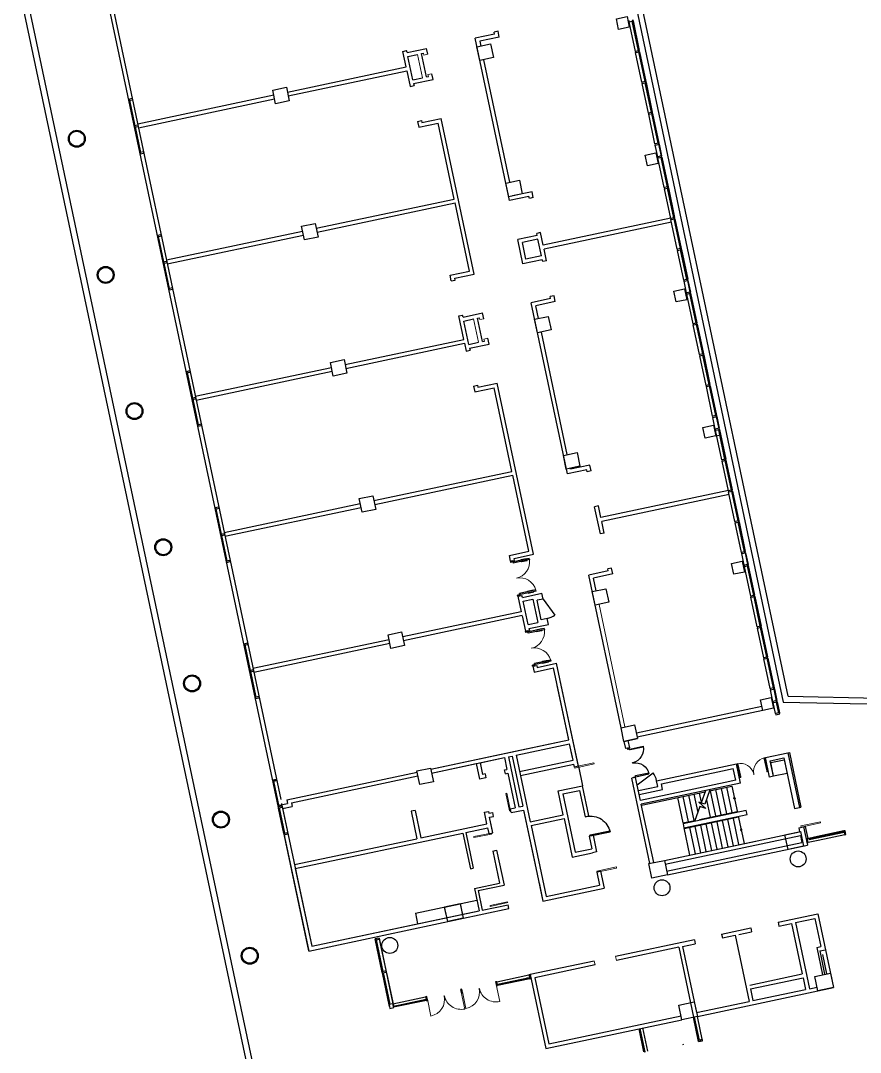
# Model space of a CAD drawing. Header units: millimetres. Extents: x 1311049 to 1489343, y -2265 to 146932.
# Drawn here: x 1319308 to 1361553, y 40908 to 92795 of the extents above; entities that cross this region are included whole.
import ezdxf

# ---------------------------------------------------------------- set-up
doc = ezdxf.new("R2010")
doc.units = ezdxf.units.MM
doc.header["$LTSCALE"] = 1000
doc.layers.get('0').update_dxf_attribs({"linetype": 'CONTINUOUS'})
for name, color, linetype in [('00外装饰面', 7, 'CONTINUOUS'), ('A-DOOR', 7, 'CONTINUOUS'), ('A-DOOR-FRAM', 7, 'CONTINUOUS'), ('A-WALL', 7, 'CONTINUOUS'), ('AUDIT_D_131110141545-10', 7, 'CONTINUOUS'), ('A—墙体', 7, 'CONTINUOUS'), ('A—楼梯、电梯、栏杆', 7, 'CONTINUOUS'), ('A—门窗', 7, 'CONTINUOUS'), ('E1-RV-1F$0$WRV-1-01-N1$0$AUDIT_D_120618114340-341', 1, 'CONTINUOUS'), ('I—平面—门', 22, 'CONTINUOUS')]:
    doc.layers.add(name, color=color, linetype=linetype)
for name, color, linetype, lineweight in [('E1-RI-1F$0$A-DOOR', 7, 'CONTINUOUS', 5), ('E1-RI-1F$0$A-GLAZ-CWMG', 3, 'CONTINUOUS', 5), ('E1-RI-1F$0$A-WALL', 7, 'CONTINUOUS', 5), ('E1-RV-1F$0$$2$A-WALL', 7, 'CONTINUOUS', 5), ('E1-RV-1F$0$A-WALL', 7, 'CONTINUOUS', 5)]:
    doc.layers.add(name, color=color, linetype=linetype, lineweight=lineweight)
doc.layers.get('E1-RI-1F$0$A-GLAZ-CWMG').off()
doc.layers.get('E1-RV-1F$0$WRV-1-01-N1$0$AUDIT_D_120618114340-341').off()
doc.layers.get('I—平面—门').off()

# ---------------------------------------------------------------- blocks, each defined once
blk = doc.blocks.new('E1-RI-1F$0$SINGLE-FLUSH_VISION_-_0_9_')
at = {"layer": 'E1-RI-1F$0$A-DOOR'}
for p, q in [((399.2, -76.2), (399.2, -976.2)), ((450, -76.2), (399.2, -76.2)), ((450, -76.2), (450, -976.2)), ((450, -976.2), (399.2, -976.2))]:
    blk.add_line(p, q, dxfattribs=at)
blk = doc.blocks.new('$DorLib2D$00000011')
at = {"lineweight": 13}
for p, q in [((-0.483, 0.396), (-0.483, 0.235)), ((-0.417, 0.396), (-0.417, 0.235)), ((0.417, 0.396), (0.417, 0.235)), ((0.483, 0.396), (0.483, 0.235))]:
    blk.add_line(p, q, dxfattribs=at)
for p, q in [((-0.483, 0.396), (-0.467, 0.396)), ((-0.467, 0.471), (-0.467, -0.062)), ((-0.467, 0.471), (-0.433, 0.471)), ((-0.433, 0.471), (-0.433, 0.004)), ((-0.417, 0.396), (-0.433, 0.396)), ((0.417, 0.396), (0.433, 0.396)), ((0.433, 0.471), (0.433, 0.004)), ((0.467, 0.471), (0.433, 0.471)), ((0.467, 0.471), (0.467, -0.062)), ((0.483, 0.396), (0.467, 0.396)), ((-0.5, 0.004), (-0.433, 0.004)), ((-0.5, 0.004), (-0.5, -0.062)), ((-0.483, 0.235), (-0.467, 0.235)), ((-0.417, 0.235), (-0.433, 0.235)), ((0.417, 0.235), (0.433, 0.235)), ((0.5, 0.004), (0.433, 0.004)), ((0.483, 0.235), (0.467, 0.235)), ((0.5, 0.004), (0.5, -0.062)), ((-0.5, -0.062), (-0.467, -0.062)), ((0.5, -0.062), (0.467, -0.062))]:
    blk.add_line(p, q)
for centre, start, end in [((-0.467, 0.004), 0, 85.904), ((0.467, 0.004), 94.096, 180)]:
    blk.add_arc(centre, 0.467, start, end, dxfattribs=at)
blk = doc.blocks.new('MRY_DOOR-2-SOLID_-_72_W_X_')
at = {"layer": 'A-DOOR'}
for p, q in [((-914.4, 980.28125), (-863.6, 980.28125)), ((-914.4, 116.68125), (-914.4, 980.28125)), ((-863.6, 980.28125), (-863.6, 116.68125)), ((863.6, 980.28125), (863.6, 116.68125)), ((914.4, 980.28125), (863.6, 980.28125)), ((914.4, 116.68125), (914.4, 980.28125)), ((-914.4, 65.88125), (-914.4, 116.68125)), ((-863.6, 65.88125), (-914.4, 65.88125)), ((-863.6, 116.68125), (-863.6, 65.88125)), ((863.6, 116.68125), (863.6, 65.88125)), ((863.6, 65.88125), (914.4, 65.88125)), ((914.4, 65.88125), (914.4, 116.68125))]:
    blk.add_line(p, q, dxfattribs=at)
for centre, start, end in [((-914.4, 65.88125), 3.1917666142, 90), ((914.4, 65.88125), 90, 176.8082333858), ((-914.4, 65.88125), 359.5, 3.1917666142), ((914.4, 65.88125), 176.8082333858, 180.5)]:
    blk.add_arc(centre, 914.4, start, end, dxfattribs=at)
at = {"layer": 'A-DOOR-FRAM'}
for p, q in [((-914.4, 65.88125), (-965.2, 65.88125)), ((-965.2, 65.88125), (-965.2, -35.71875)), ((-914.4, -35.71875), (-914.4, 65.88125)), ((965.2, 65.88125), (914.4, 65.88125)), ((914.4, 65.88125), (914.4, -35.71875)), ((965.2, -35.71875), (965.2, 65.88125)), ((-965.2, -35.71875), (-914.4, -35.71875)), ((914.4, -35.71875), (965.2, -35.71875))]:
    blk.add_line(p, q, dxfattribs=at)
blk = doc.blocks.new('SINGLE-FLUSH_VISION_-_0_9_')
at = {"layer": 'A-DOOR'}
for p, q in [((399.2, -76.2), (399.2, -976.2)), ((450, -76.2), (399.2, -76.2)), ((450, -76.2), (450, -976.2)), ((450, -976.2), (399.2, -976.2))]:
    blk.add_line(p, q, dxfattribs=at)
blk.add_arc((450, -76.2), 900, 180, 270, dxfattribs=at)
blk = doc.blocks.new('E1-RI-1F$0$MRY_DOOR-2-SOLID_-_72_W_X_')
at = {"layer": 'E1-RI-1F$0$A-DOOR'}
for p, q in [((-914.4, 980.28125), (-863.6, 980.28125)), ((-914.4, 116.68125), (-914.4, 980.28125)), ((-863.6, 980.28125), (-863.6, 116.68125)), ((863.6, 980.28125), (863.6, 116.68125)), ((914.4, 980.28125), (863.6, 980.28125)), ((914.4, 116.68125), (914.4, 980.28125)), ((-914.4, 65.88125), (-914.4, 116.68125)), ((-863.6, 65.88125), (-914.4, 65.88125)), ((-863.6, 116.68125), (-863.6, 65.88125)), ((863.6, 116.68125), (863.6, 65.88125)), ((863.6, 65.88125), (914.4, 65.88125)), ((914.4, 65.88125), (914.4, 116.68125))]:
    blk.add_line(p, q, dxfattribs=at)
for centre, start, end in [((-914.4, 65.88125), 3.1917666142, 90), ((914.4, 65.88125), 90, 176.8082333858), ((-914.4, 65.88125), 359.5, 3.1917666142), ((914.4, 65.88125), 176.8082333858, 180.5)]:
    blk.add_arc(centre, 914.4, start, end, dxfattribs=at)
blk = doc.blocks.new('E1-RV-1F$0$3')
at = {"layer": 'A—楼梯、电梯、栏杆'}
h = blk.add_hatch(color=256, dxfattribs=at)
edge = h.paths.add_edge_path()
edge.add_arc((10773785, -7567737), 20, 138.7891, 318.7891, ccw=False)
edge.add_arc((10773785, -7567737), 20, -41.2109, 138.7891, ccw=False)
blk.add_lwpolyline([(10773800, -7567750, -1), (10773770, -7567724, -1)], format="xyb", close=True, dxfattribs=at)
blk = doc.blocks.new('E1-RI-1F$0$MRY_CW-DOOR-2_ALUMINUM_-_3')
at = {"layer": 'E1-RI-1F$0$A-DOOR'}
for p, q in [((-824, -13), (-824, -834)), ((824, -13), (824, -840))]:
    blk.add_line(p, q, dxfattribs=at)
for centre, radius, start, end in [((-824, -13), 821, 270, 0), ((824, -13), 827, 180, 270)]:
    blk.add_arc(centre, radius, start, end, dxfattribs=at)
blk = doc.blocks.new('E1-RI-1F$0$RECTANGULAR_MULLION_-_6007')
at = {"layer": 'A—门窗'}
for p, q in [((54465, 84847), (54465, 86371)), ((54665, 86371), (54665, 84847))]:
    blk.add_line(p, q, dxfattribs=at)
blk = doc.blocks.new('E1-RI-1F$0$RECTANGULAR_MULLION_-_600K')
at = {"layer": 'A—门窗'}
for p, q in [((-30, 75), (30, 75)), ((-30, -125), (-30, 75)), ((30, 75), (30, -125)), ((30, -125), (-30, -125))]:
    blk.add_line(p, q, dxfattribs=at)

msp = doc.modelspace()

# ---------------------------------------------------------------- linework, layer by layer
at = {"elevation": 0}
for points in [[(1349276, 92882), (1349814, 92996), (1349928, 92458), (1349389, 92344)], [(1342265, 91475), (1342950, 91620), (1343095, 90935), (1342410, 90790)], [(1331993, 89300), (1332677, 89445), (1332822, 88760), (1332138, 88615)], [(1350725, 86034), (1351263, 86148), (1351377, 85610), (1350839, 85496)], [(1343715, 84626), (1344400, 84771), (1344545, 84087), (1343860, 83942)], [(1333442, 82452), (1334127, 82597), (1334272, 81912), (1333587, 81767)], [(1352175, 79186), (1352713, 79299), (1352827, 78761), (1352289, 78647)], [(1345164, 77778), (1345849, 77923), (1345994, 77238), (1345309, 77093)], [(1334892, 75604), (1335577, 75749), (1335722, 75064), (1335037, 74919)], [(1353625, 72337), (1354163, 72451), (1354277, 71913), (1353739, 71799)], [(1346614, 70930), (1347299, 71075), (1347444, 70390), (1346759, 70245)], [(1336342, 68755), (1337027, 68900), (1337172, 68215), (1336487, 68071)], [(1355074, 65489), (1355612, 65603), (1355726, 65065), (1355188, 64951)], [(1348064, 64082), (1348749, 64227), (1348894, 63542), (1348209, 63397)], [(1337792, 61907), (1338476, 62052), (1338621, 61367), (1337937, 61222)], [(1356524, 58641), (1357062, 58755), (1357176, 58217), (1356638, 58103)], [(1349514, 57233), (1350198, 57378), (1350343, 56694), (1349659, 56549)], [(1357040, 55479), (1357725, 55624), (1357870, 54939), (1357185, 54794)], [(1339241, 55059), (1339926, 55204), (1340071, 54519), (1339386, 54374)], [(1357757, 51849), (1358540, 52015), (1358695, 51281), (1357913, 51115)], [(1350909, 50399), (1351692, 50565), (1351847, 49831), (1351065, 49666)], [(1340637, 48225), (1341420, 48390), (1341575, 47657), (1340792, 47491)], [(1359264, 44732), (1360047, 44897), (1360202, 44164), (1359419, 43998)], [(1352416, 43282), (1353199, 43448), (1353354, 42714), (1352571, 42548)]]:
    msp.add_lwpolyline(points, close=True, dxfattribs=at)
for centre, radius in [((1322135, 86856, 0), 375), ((1323585, 80007, 0), 375), ((1325035, 73159, 0), 375), ((1326484, 66311, 0), 375), ((1327934, 59463, 0), 375), ((1329384, 52614, 0), 375), ((1358423, 50636, 0), 400), ((1351575, 49186, 0), 400), ((1337879, 46286, 0), 400), ((1330834, 45766, 0), 375)]:
    msp.add_circle(centre, radius)
at = {"layer": '00外装饰面', "ltscale": 5}
for p, q in [((1357907, 55969), (1357985, 55986)), ((1357985, 55986), (1358565, 53247)), ((1358487, 53230), (1358565, 53247)), ((1358694, 52252), (1358772, 52268)), ((1358772, 52268), (1358902, 51657))]:
    msp.add_line(p, q, dxfattribs=at)
for centre in [(1322135, 86856), (1323585, 80007), (1325035, 73159), (1326484, 66311), (1327934, 59463), (1329384, 52614), (1330834, 45766)]:
    msp.add_circle(centre, 425, dxfattribs=at)
at = {"layer": 'A-DOOR'}
for p, q in [((1345588, 63705), (1346187, 62903)), ((1347368, 55297), (1347575, 54319)), ((1350325, 54364), (1351124, 54966)), ((1353502, 41528), (1353512, 41478)), ((1352621, 41341), (1352632, 41291))]:
    msp.add_line(p, q, dxfattribs=at)
for centre, start, end in [((1345588, 63705), 281.9526, 306.7404), ((1350325, 54364), 11.9526, 37.0101)]:
    msp.add_arc(centre, 1000, start, end, dxfattribs=at)
at = {"layer": 'A-WALL'}
for p, q in [((1345078, 63699), (1345327, 62525)), ((1345588, 63705), (1345295, 63642)), ((1345795, 62726), (1345502, 62664)), ((1344410, 55029), (1347100, 55598)), ((1344451, 54833), (1347141, 55402)), ((1348103, 51824), (1347908, 51783))]:
    msp.add_line(p, q, dxfattribs=at)
at = {"layer": 'AUDIT_D_131110141545-10'}
for p, q in [((1343897, 65902), (1344875, 66109)), ((1343959, 65608), (1343897, 65902)), ((1344134, 65748), (1345112, 65955)), ((1343959, 65608), (1344154, 65650)), ((1344154, 65650), (1344134, 65748)), ((1344332, 63847), (1344527, 63889)), ((1344497, 63065), (1344332, 63847)), ((1344548, 63791), (1344527, 63889)), ((1344548, 63791), (1345526, 63998)), ((1345588, 63705), (1345526, 63998)), ((1344589, 63595), (1345078, 63699)), ((1344838, 62421), (1344589, 63595)), ((1345502, 62664), (1345295, 63642)), ((1344539, 62869), (1344704, 62086)), ((1344838, 62421), (1345327, 62525)), ((1344879, 62226), (1345858, 62433)), ((1345858, 62433), (1345795, 62726)), ((1344704, 62086), (1344900, 62128)), ((1344879, 62226), (1344900, 62128)), ((1345077, 60325), (1345273, 60367)), ((1345077, 60325), (1345139, 60032)), ((1345139, 60032), (1346118, 60239)), ((1345273, 60367), (1345293, 60269)), ((1345293, 60269), (1346272, 60476)), ((1346884, 56619), (1346118, 60239)), ((1347369, 55291), (1346272, 60476)), ((1346883, 56625), (1346303, 59365)), ((1347368, 55297), (1346457, 59602)), ((1356597, 58298), (1350286, 56963)), ((1356638, 58103), (1350328, 56767, 0)), ((1344192, 56056), (1346883, 56625)), ((1344193, 56050), (1346884, 56619)), ((1349854, 56590), (1349932, 56225)), ((1344234, 55860), (1346924, 56430)), ((1347100, 55598), (1346924, 56430)), ((1349659, 56549), (1349736, 56183)), ((1349932, 56225), (1349736, 56183)), ((1344234, 55860), (1344943, 52509)), ((1347172, 55256), (1347141, 55402)), ((1347368, 55297), (1347172, 55256)), ((1347180, 55219), (1347180, 55219)), ((1350248, 54731), (1350052, 54690)), ((1346351, 54060), (1347575, 54319)), ((1346604, 52861), (1346351, 54060)), ((1346588, 53905), (1347421, 54082)), ((1347421, 54082), (1347702, 52756)), ((1347896, 52802), (1347575, 54319)), ((1346588, 53905), (1347209, 50970)), ((1344614, 53097), (1345296, 49875)), ((1344943, 52509), (1346604, 52861)), ((1344984, 52314), (1346646, 52665)), ((1346646, 52665), (1347055, 50733)), ((1347702, 52756), (1347897, 52798)), ((1344984, 52314), (1345740, 48743)), ((1347908, 51783), (1348042, 51147)), ((1348103, 51824), (1348279, 50993)), ((1347055, 50733), (1348084, 50951)), ((1347209, 50970), (1348042, 51147)), ((1348279, 50993), (1348084, 50951)), ((1345296, 49875), (1345586, 48506)), ((1348487, 50014), (1348291, 49973)), ((1348291, 49973), (1348431, 49312)), ((1348487, 50014), (1348668, 49158)), ((1345740, 48743), (1348431, 49312)), ((1345586, 48506), (1348668, 49158))]:
    msp.add_line(p, q, dxfattribs=at)
at = {"layer": 'A—墙体'}
for p, q in [((1323985, 93329), (1332391, 53617)), ((1343150, 92122), (1342172, 91915)), ((1343901, 83746), (1342172, 91915)), ((1343387, 91968), (1342409, 91761)), ((1343325, 92261), (1343129, 92220)), ((1343150, 92122), (1343129, 92220)), ((1343387, 91968), (1343325, 92261)), ((1338748, 91190), (1339726, 91397)), ((1339788, 91104), (1339726, 91397)), ((1342409, 91761), (1342460, 91516)), ((1338531, 91246), (1338727, 91288)), ((1338697, 90464), (1338531, 91246)), ((1338748, 91190), (1338727, 91288)), ((1338789, 90994), (1339278, 91098)), ((1339038, 89820), (1338789, 90994)), ((1339474, 91139), (1339572, 91160)), ((1339722, 89965), (1339474, 91139)), ((1343910, 84668), (1342605, 90831)), ((1332729, 89200), (1338697, 90464)), ((1332771, 89005), (1338738, 90268)), ((1338738, 90268), (1338904, 89485)), ((1339038, 89820), (1339527, 89924)), ((1339079, 89625), (1340057, 89832)), ((1339722, 89965), (1339820, 89986)), ((1340057, 89832), (1339995, 90125)), ((1338904, 89485), (1339100, 89527)), ((1339079, 89625), (1339100, 89527)), ((1325196, 87606), (1332044, 89055)), ((1325238, 87410), (1332086, 88860)), ((1339277, 87724), (1339473, 87766)), ((1339277, 87724), (1339339, 87431)), ((1339473, 87766), (1339493, 87668)), ((1339493, 87668), (1340472, 87875)), ((1342128, 80049), (1340472, 87875)), ((1339339, 87431), (1340317, 87638)), ((1339827, 87534), (1340317, 87638)), ((1341125, 83823), (1340317, 87638)), ((1345034, 84190), (1344055, 83983)), ((1345096, 83897), (1345034, 84190)), ((1334179, 82352), (1341126, 83823)), ((1334220, 82157), (1341167, 83627)), ((1341891, 80203), (1341166, 83627)), ((1344879, 83953), (1343901, 83746)), ((1344900, 83855), (1344879, 83953)), ((1345096, 83897), (1344900, 83855)), ((1352011, 82856), (1345603, 81500)), ((1352053, 82661), (1345645, 81304)), ((1326646, 80758), (1333494, 82207)), ((1326687, 80562), (1333536, 82012)), ((1345294, 81996), (1344315, 81789)), ((1345469, 82136), (1345273, 82094)), ((1345294, 81996), (1345273, 82094)), ((1345603, 81500), (1345469, 82136)), ((1344574, 80566), (1344315, 81789)), ((1345335, 81801), (1344552, 81635)), ((1344728, 80803), (1344552, 81635)), ((1345511, 80969), (1345335, 81801)), ((1345511, 80969), (1344728, 80803)), ((1345769, 80717), (1345645, 81304)), ((1345553, 80773), (1344574, 80566)), ((1345573, 80676), (1345553, 80773)), ((1345769, 80717), (1345573, 80676)), ((1340913, 79996), (1341891, 80203)), ((1340975, 79702), (1340913, 79996)), ((1341150, 79842), (1342128, 80049)), ((1340975, 79702), (1341171, 79744)), ((1341171, 79744), (1341150, 79842)), ((1346142, 78956), (1345946, 78915)), ((1345967, 78817), (1345946, 78915)), ((1346204, 78663), (1346142, 78956)), ((1345967, 78817), (1344988, 78610)), ((1346811, 70001), (1344988, 78610)), ((1346204, 78663), (1345225, 78455)), ((1345360, 77819), (1345225, 78455)), ((1341348, 77941), (1341544, 77983)), ((1341596, 76767), (1341348, 77941)), ((1341564, 77885), (1341544, 77983)), ((1341564, 77885), (1342543, 78092)), ((1342291, 77834), (1342388, 77855)), ((1342539, 76660), (1342291, 77834)), ((1342605, 77798), (1342543, 78092)), ((1341606, 77689), (1342095, 77793)), ((1341854, 76515), (1341606, 77689)), ((1342874, 76527), (1342812, 76820)), ((1346809, 70971), (1345505, 77135)), ((1335629, 75504), (1341596, 76767)), ((1335670, 75308), (1341638, 76572)), ((1341638, 76572), (1341721, 76180)), ((1341854, 76515), (1342343, 76619)), ((1341896, 76320), (1342874, 76527)), ((1341896, 76320), (1341916, 76222)), ((1342539, 76660), (1342637, 76681)), ((1341721, 76180), (1341916, 76222)), ((1328096, 73909), (1334944, 75359)), ((1328137, 73714), (1334985, 75163)), ((1342094, 74419), (1342289, 74461)), ((1342094, 74419), (1342156, 74126)), ((1342156, 74126), (1343134, 74333)), ((1342289, 74461), (1342310, 74363)), ((1342310, 74363), (1343288, 74570)), ((1344024, 70126), (1343134, 74333)), ((1345111, 65961), (1343288, 74570)), ((1337078, 68656), (1344024, 70126)), ((1347789, 70208), (1346811, 70001)), ((1346965, 70238), (1346954, 70286)), ((1347943, 70445), (1346965, 70238)), ((1347810, 70110), (1347789, 70208)), ((1348006, 70151), (1347810, 70110)), ((1348006, 70151), (1347943, 70445)), ((1337120, 68460), (1344066, 69931)), ((1344874, 66115), (1344066, 69931)), ((1354911, 69160), (1348503, 67803)), ((1329545, 67061), (1336394, 68511)), ((1354952, 68964), (1348544, 67608)), ((1329587, 66865), (1336435, 68315)), ((1348378, 68390), (1348183, 68349)), ((1348473, 66979), (1348183, 68349)), ((1348503, 67803), (1348378, 68390)), ((1348668, 67021), (1348544, 67608)), ((1348668, 67021), (1348473, 66979)), ((1348866, 65120), (1347888, 64913)), ((1349514, 57231), (1347888, 64913)), ((1349103, 64966), (1348125, 64759)), ((1349041, 65260), (1348845, 65218)), ((1348866, 65120), (1348845, 65218)), ((1349103, 64966), (1349041, 65260)), ((1348259, 64123), (1348125, 64759)), ((1344496, 63071), (1338528, 61808)), ((1344537, 62875), (1338570, 61612)), ((1337843, 61663), (1330995, 60213)), ((1337885, 61467), (1331037, 60017)), ((1346884, 56619), (1346303, 59365)), ((1339938, 55149), (1346884, 56619)), ((1349659, 56549), (1350343, 56694)), ((1339938, 55149), (1344193, 56050)), ((1344235, 55854), (1346925, 56423)), ((1347069, 55744), (1346925, 56423)), ((1339980, 54953), (1343648, 55729)), ((1342426, 55471), (1343648, 55729)), ((1342426, 55471), (1343648, 55729)), ((1343648, 55729), (1343772, 55142)), ((1343648, 55729), (1343772, 55142)), ((1343844, 55771), (1344039, 55812)), ((1343844, 55771), (1344377, 53252)), ((1343844, 55771), (1344377, 53252)), ((1344039, 55812), (1344572, 53293)), ((1344039, 55812), (1344572, 53293)), ((1356782, 55731), (1357907, 55969)), ((1356989, 54753), (1356782, 55731)), ((1357019, 55577), (1357704, 55722)), ((1357185, 54794), (1357019, 55577)), ((1357704, 55722), (1358243, 53178)), ((1357907, 55969), (1358487, 53230)), ((1332698, 53616), (1339253, 55004)), ((1332698, 53616), (1339253, 55004)), ((1339980, 54953), (1342230, 55429)), ((1342230, 55429), (1342396, 54647)), ((1342230, 55429), (1342396, 54647)), ((1342426, 55471), (1342550, 54884)), ((1342426, 55471), (1342550, 54884)), ((1343650, 55117), (1343772, 55142)), ((1343650, 55117), (1343772, 55142)), ((1343692, 54921), (1343650, 55117)), ((1343692, 54921), (1343650, 55117)), ((1343772, 55142), (1343772, 55142)), ((1343772, 55142), (1343772, 55142)), ((1347180, 55219), (1347180, 55219)), ((1351304, 54571), (1355315, 55421)), ((1351541, 54417), (1354623, 55070)), ((1354623, 55070), (1355161, 55184)), ((1355285, 54597), (1355161, 55184)), ((1355522, 54442), (1355315, 55421)), ((1332935, 53461), (1339294, 54808)), ((1332935, 53461), (1339294, 54808)), ((1342713, 54714), (1342396, 54647)), ((1342713, 54714), (1342396, 54647)), ((1342672, 54909), (1342550, 54884)), ((1342672, 54909), (1342550, 54884)), ((1342672, 54909), (1342713, 54714)), ((1342672, 54909), (1342713, 54714)), ((1343692, 54921), (1343814, 54947)), ((1343692, 54921), (1343814, 54947)), ((1343814, 54947), (1344181, 53210)), ((1343814, 54947), (1344181, 53210)), ((1350958, 50410), (1350052, 54690)), ((1350491, 53582), (1350248, 54731)), ((1354747, 54483), (1350491, 53582)), ((1351366, 54278), (1351304, 54571)), ((1355285, 54597), (1354747, 54483)), ((1357185, 54794), (1356989, 54753)), ((1357185, 54794), (1357144, 54990)), ((1350388, 54071), (1351366, 54278)), ((1350388, 54071), (1350388, 54071)), ((1350429, 53875), (1351603, 54124)), ((1355522, 54442), (1350533, 53386)), ((1351603, 54124), (1351541, 54417)), ((1332698, 53616), (1332738, 53427)), ((1332698, 53616), (1332738, 53427)), ((1332935, 53461), (1332975, 53272)), ((1332935, 53461), (1332975, 53272)), ((1332249, 53323), (1332738, 53427)), ((1332249, 53323), (1332738, 53427)), ((1332486, 53169), (1332975, 53272)), ((1332486, 53169), (1332975, 53272)), ((1332486, 53169), (1333083, 50349)), ((1332486, 53169), (1333083, 50349)), ((1339149, 53080), (1338953, 53039)), ((1339149, 53080), (1338953, 53039)), ((1338953, 53039), (1339246, 51654)), ((1338953, 53039), (1339246, 51654)), ((1339149, 53080), (1339442, 51696)), ((1339149, 53080), (1339442, 51696)), ((1342644, 52987), (1342840, 53028)), ((1342644, 52987), (1342840, 53028)), ((1342769, 52400), (1342644, 52987)), ((1342769, 52400), (1342644, 52987)), ((1342840, 53028), (1342861, 52931)), ((1342840, 53028), (1342861, 52931)), ((1342861, 52931), (1343057, 52972)), ((1342861, 52931), (1343057, 52972)), ((1343098, 52776), (1343057, 52972)), ((1343098, 52776), (1343057, 52972)), ((1343937, 53159), (1344181, 53210)), ((1343937, 53159), (1344181, 53210)), ((1343979, 52963), (1343937, 53159)), ((1343979, 52963), (1343937, 53159)), ((1343979, 52963), (1344614, 53097)), ((1343979, 52963), (1344614, 53097)), ((1344377, 53252), (1344572, 53293)), ((1344377, 53252), (1344572, 53293)), ((1344614, 53097), (1345195, 50354)), ((1351154, 50451), (1350533, 53386)), ((1355812, 53073), (1352632, 52399)), ((1355853, 52877), (1355812, 53073)), ((1358243, 53178), (1358487, 53230)), ((1342902, 52735), (1343098, 52776)), ((1342902, 52735), (1343098, 52776)), ((1343068, 51952), (1342902, 52735)), ((1343068, 51952), (1342964, 52442)), ((1352674, 52204), (1355853, 52877)), ((1333124, 50154), (1341553, 51938)), ((1333124, 50154), (1341553, 51938)), ((1339442, 51696), (1342769, 52400)), ((1339442, 51696), (1342769, 52400)), ((1341553, 51938), (1341934, 50135)), ((1341553, 51938), (1341934, 50135)), ((1341699, 51969), (1342810, 52204)), ((1341699, 51969), (1342810, 52204)), ((1341699, 51969), (1342081, 50166)), ((1341699, 51969), (1342081, 50166)), ((1342872, 51911), (1342810, 52204)), ((1342872, 51911), (1342810, 52204)), ((1342872, 51911), (1343068, 51952)), ((1342872, 51911), (1343068, 51952)), ((1351692, 50565), (1358491, 52004)), ((1352632, 52399), (1352674, 52204)), ((1352674, 52204), (1352919, 52255)), ((1358450, 52200), (1358694, 52252)), ((1358450, 52200), (1358491, 52004)), ((1358694, 52252), (1358891, 51322)), ((1333083, 50349), (1339246, 51654)), ((1333083, 50349), (1339246, 51654)), ((1351691, 50565), (1356289, 51538)), ((1351733, 50369), (1358533, 51809)), ((1351806, 50027), (1358605, 51466)), ((1358533, 51809), (1358605, 51466)), ((1343058, 51030), (1343254, 51072)), ((1343058, 51030), (1343254, 51072)), ((1343058, 51030), (1343399, 49423)), ((1343058, 51030), (1343399, 49423)), ((1343254, 51072), (1343626, 49317)), ((1343254, 51072), (1343626, 49317)), ((1351847, 49831), (1358891, 51322)), ((1333124, 50154), (1333953, 46241)), ((1333124, 50154), (1333953, 46241)), ((1341934, 50135), (1342081, 50166)), ((1341934, 50135), (1342081, 50166)), ((1342141, 49157), (1343399, 49423)), ((1342141, 49157), (1343399, 49423)), ((1342319, 49041), (1343626, 49317)), ((1342319, 49041), (1343626, 49317)), ((1343370, 49417), (1343370, 49417)), ((1343393, 49452), (1343393, 49452)), ((1345389, 49435), (1345586, 48506)), ((1342141, 49157), (1342381, 48025)), ((1342141, 49157), (1342381, 48025)), ((1342319, 49041), (1342528, 48056)), ((1342319, 49041), (1342528, 48056)), ((1345586, 48506), (1348668, 49158)), ((1339165, 47913), (1342251, 48567)), ((1342528, 48056), (1343834, 48333)), ((1343875, 48137), (1343834, 48333)), ((1343875, 48137), (1343834, 48333)), ((1333799, 46003), (1343875, 48137)), ((1333799, 46003), (1343875, 48137)), ((1333953, 46241), (1342381, 48025)), ((1333953, 46241), (1342367, 48022)), ((1339165, 47913), (1339280, 47368)), ((1357410, 47457), (1359415, 47881)), ((1359415, 47881), (1360202, 44164)), ((1357410, 47457), (1357451, 47261)), ((1357451, 47261), (1358087, 47396)), ((1358087, 47396), (1358625, 44852)), ((1358283, 47437), (1359261, 47644)), ((1358283, 47437), (1358987, 44111)), ((1359261, 47644), (1359561, 46226)), ((1354572, 46856), (1356040, 47167)), ((1354572, 46856), (1354614, 46661)), ((1354614, 46661), (1355250, 46795)), ((1355250, 46795), (1355954, 43469)), ((1355445, 46837), (1356081, 46971)), ((1356040, 47167), (1356081, 46971)), ((1333947, 46270), (1333947, 46270)), ((1353203, 46566), (1349241, 45727)), ((1352413, 46195), (1349282, 45532)), ((1352413, 46195), (1353158, 42673)), ((1352608, 46236), (1353244, 46371)), ((1352608, 46236), (1353312, 42910)), ((1353203, 46566), (1353244, 46371)), ((1359366, 46184), (1359561, 46226)), ((1359366, 46184), (1359655, 44815)), ((1359407, 45989), (1359407, 45989)), ((1359505, 46009), (1359798, 46071)), ((1359505, 46009), (1359753, 44835)), ((1359644, 45834), (1359851, 44856)), ((1348164, 45500), (1344936, 44816)), ((1348206, 45304), (1345173, 44662)), ((1344936, 44816), (1345723, 41099)), ((1345173, 44662), (1345877, 41336)), ((1355984, 44293), (1358625, 44852)), ((1356025, 44097), (1358667, 44656)), ((1358667, 44656), (1358791, 44069)), ((1353354, 42714), (1360202, 44164)), ((1358987, 44111), (1359378, 44194)), ((1356025, 44097), (1356150, 43510)), ((1356150, 43510), (1358791, 44069)), ((1353312, 42910), (1355954, 43469)), ((1345723, 41099), (1352571, 42548)), ((1345877, 41336), (1352530, 42744))]:
    msp.add_line(p, q, dxfattribs=at)
msp.add_lwpolyline([(1340638, 48218), (1341421, 48384), (1341576, 47650), (1340794, 47484), (1340638, 48218)], dxfattribs=at)
msp.add_lwpolyline([(1340638, 48218), (1341421, 48384), (1341576, 47650), (1340794, 47484), (1340638, 48218)], dxfattribs=at)
for points in [[(1359264, 44732), (1360047, 44897), (1360202, 44164), (1359419, 43998)], [(1352416, 43282), (1353199, 43448), (1353354, 42714), (1352571, 42548)]]:
    msp.add_lwpolyline(points, close=True, dxfattribs=at)
at = {"layer": 'A—楼梯、电梯、栏杆', "ltscale": 2}
for p, q in [((1357918, 58815), (1348998, 100954)), ((1357918, 58815), (1348998, 100954)), ((1348766, 100599), (1357674, 58520)), ((1348766, 100599), (1357674, 58520)), ((1357918, 58815), (1362457, 58725)), ((1357918, 58815), (1362457, 58725)), ((1357674, 58520), (1362731, 58420))]:
    msp.add_line(p, q, dxfattribs=at)
at = {"layer": 'A—楼梯、电梯、栏杆'}
for p, q in [((1319308, 94030), (1339221, -35)), ((1319601, 94092), (1339518, 13)), ((1319601, 94092), (1338211, 6184)), ((1350543, 53337), (1353737, 54013)), ((1350543, 53337), (1353737, 54013)), ((1353756, 54069), (1353538, 53456)), ((1353756, 54069), (1353538, 53456)), ((1353986, 54117), (1353726, 53388)), ((1353986, 54117), (1353726, 53388)), ((1353966, 54062), (1355092, 54300)), ((1353966, 54062), (1355092, 54300)), ((1353996, 54068), (1354266, 52796)), ((1353996, 54068), (1354266, 52796)), ((1354270, 54126), (1354540, 52854)), ((1354270, 54126), (1354540, 52854)), ((1354544, 54184), (1354813, 52912)), ((1354544, 54184), (1354813, 52912)), ((1354818, 54242), (1355087, 52970)), ((1354818, 54242), (1355087, 52970)), ((1355092, 54300), (1355372, 52979)), ((1355092, 54300), (1355372, 52979)), ((1352353, 53720), (1352622, 52448)), ((1352353, 53720), (1352622, 52448)), ((1352627, 53778), (1352896, 52506)), ((1352627, 53778), (1352896, 52506)), ((1352901, 53836), (1353170, 52564)), ((1352901, 53836), (1353170, 52564)), ((1353175, 53894), (1353368, 52979)), ((1353175, 53894), (1353368, 52979)), ((1353449, 53952), (1353548, 53483)), ((1353449, 53952), (1353548, 53483)), ((1353807, 53613), (1353992, 52738)), ((1353807, 53613), (1353992, 52738)), ((1353474, 53277), (1353205, 52521)), ((1353474, 53277), (1353205, 52521)), ((1353454, 52625), (1355361, 53028)), ((1352622, 52448), (1353225, 52576)), ((1355423, 52735), (1352684, 52155)), ((1354054, 52445), (1354334, 51124)), ((1354054, 52445), (1354334, 51124)), ((1354328, 52503), (1354607, 51182)), ((1354328, 52503), (1354607, 51182)), ((1354602, 52561), (1354881, 51240)), ((1354602, 52561), (1354881, 51240)), ((1354876, 52619), (1355155, 51298)), ((1354876, 52619), (1355155, 51298)), ((1355150, 52677), (1355429, 51356)), ((1355150, 52677), (1355429, 51356)), ((1355413, 52784), (1355703, 51414)), ((1355413, 52784), (1355703, 51414)), ((1352674, 52204), (1352964, 50834)), ((1352674, 52204), (1352964, 50834)), ((1352958, 52213), (1353238, 50892)), ((1352958, 52213), (1353238, 50892)), ((1353232, 52271), (1353512, 50950)), ((1353232, 52271), (1353512, 50950)), ((1353506, 52329), (1353786, 51008)), ((1353506, 52329), (1353786, 51008)), ((1353780, 52387), (1354060, 51066)), ((1353780, 52387), (1354060, 51066))]:
    msp.add_line(p, q, dxfattribs=at)
msp.add_lwpolyline([(1353726, 53388), (1353423, 53497), (1353778, 53168), (1353474, 53277)], dxfattribs=at)
msp.add_lwpolyline([(1353726, 53388), (1353423, 53497), (1353778, 53168), (1353474, 53277)], dxfattribs=at)
for points in [[(1355222, 53689, 0, 0, 0), (1353919, 53413, 40, 0, 0), (1353772, 53382, 0, 0, 0)], [(1355222, 53689, 0, 0, 0), (1353919, 53413, 40, 0, 0), (1353772, 53382, 0, 0, 0)], [(1355558, 52099, 0, 0, 0), (1351497, 51240, 0, 0, 0), (1351161, 52829, 0, 0, 0), (1353157, 53252, 40, 0, 0), (1353304, 53283, 0, 0, 0)], [(1355558, 52099, 0, 0, 0), (1351497, 51240, 0, 0, 0), (1351161, 52829, 0, 0, 0), (1353157, 53252, 40, 0, 0), (1353304, 53283, 0, 0, 0)]]:
    msp.add_lwpolyline(points, format="xyseb", dxfattribs=at)
at = {"layer": 'A—门窗', "color": 252}
for p, q in [((1323768, 93385), (1333796, 46018)), ((1324927, 88878), (1324731, 88836)), ((1324731, 88836), (1324744, 88777)), ((1324744, 88777), (1324939, 88819)), ((1324798, 88789), (1324774, 88784)), ((1324774, 88784), (1325045, 87502)), ((1325070, 87507), (1324798, 88789)), ((1325045, 87502), (1325070, 87507)), ((1325082, 87449), (1325057, 87443)), ((1325057, 87443), (1325329, 86162)), ((1325354, 86167), (1325082, 87449)), ((1325329, 86162), (1325354, 86167)), ((1326377, 82029), (1326181, 81988)), ((1326181, 81988), (1326193, 81929)), ((1326389, 81971), (1326377, 82029)), ((1326193, 81929), (1326389, 81971)), ((1326248, 81941), (1326223, 81936)), ((1326223, 81936), (1326495, 80654)), ((1326519, 80659), (1326248, 81941)), ((1326495, 80654), (1326519, 80659)), ((1326532, 80600), (1326507, 80595)), ((1326507, 80595), (1326778, 79314)), ((1326803, 79319), (1326532, 80600)), ((1326778, 79314), (1326803, 79319)), ((1327826, 75181), (1327631, 75140)), ((1327631, 75140), (1327643, 75081)), ((1327643, 75081), (1327839, 75122)), ((1327698, 75093), (1327673, 75087)), ((1327673, 75087), (1327944, 73806)), ((1327969, 73811), (1327698, 75093)), ((1327839, 75122), (1327826, 75181)), ((1327944, 73806), (1327969, 73811)), ((1327982, 73752), (1327957, 73747)), ((1327957, 73747), (1328228, 72465)), ((1328253, 72471), (1327982, 73752)), ((1328228, 72465), (1328253, 72471)), ((1329276, 68333), (1329080, 68291)), ((1329080, 68291), (1329093, 68233)), ((1329093, 68233), (1329289, 68274)), ((1329148, 68244), (1329123, 68239)), ((1329123, 68239), (1329394, 66957)), ((1329419, 66963), (1329148, 68244)), ((1329289, 68274), (1329276, 68333)), ((1329394, 66957), (1329419, 66963)), ((1329431, 66904), (1329407, 66899)), ((1329407, 66899), (1329678, 65617)), ((1329703, 65622), (1329431, 66904)), ((1329678, 65617), (1329703, 65622)), ((1355875, 65439), (1355899, 65444)), ((1330726, 61485), (1330530, 61443)), ((1330530, 61443), (1330543, 61385)), ((1330543, 61385), (1330738, 61426)), ((1330597, 61396), (1330573, 61391)), ((1330573, 61391), (1330844, 60109)), ((1330869, 60114), (1330597, 61396)), ((1330738, 61426), (1330726, 61485)), ((1330844, 60109), (1330869, 60114)), ((1330881, 60056), (1330856, 60051)), ((1330856, 60051), (1331128, 58769)), ((1331152, 58774), (1330881, 60056)), ((1331128, 58769), (1331152, 58774)), ((1331980, 54595), (1332175, 54636)), ((1332176, 54636), (1331980, 54595)), ((1331980, 54595), (1331992, 54536)), ((1331992, 54536), (1332188, 54578)), ((1332047, 54548), (1332022, 54543)), ((1332022, 54543), (1332294, 53261)), ((1332318, 53266), (1332047, 54548)), ((1332188, 54578), (1332176, 54636)), ((1332249, 53323), (1333799, 46003)), ((1332249, 53323), (1333799, 46003)), ((1332547, 51914), (1332276, 53196)), ((1332294, 53261), (1332318, 53266)), ((1332306, 53202), (1332577, 51921)), ((1332602, 51926), (1332331, 53208)), ((1332433, 53422), (1333950, 46255)), ((1332560, 51856), (1332755, 51897)), ((1332577, 51921), (1332602, 51926))]:
    msp.add_line(p, q, dxfattribs=at)
at = {"layer": 'A—门窗', "extrusion": (0, 0, -1)}
for p, q in [((1349907, 92796), (1349919, 92738)), ((1349919, 92738), (1350115, 92779)), ((1350115, 92779), (1350103, 92838)), ((1350431, 91288), (1350235, 91247)), ((1350235, 91247), (1350247, 91188)), ((1350247, 91188), (1350443, 91230)), ((1350443, 91230), (1350431, 91288)), ((1350759, 89739), (1350563, 89697)), ((1350563, 89697), (1350575, 89638)), ((1350575, 89638), (1350771, 89680)), ((1350771, 89680), (1350759, 89739)), ((1351087, 88189), (1350891, 88147)), ((1350891, 88147), (1350904, 88089)), ((1350904, 88089), (1351099, 88130)), ((1351099, 88130), (1351087, 88189)), ((1351415, 86639), (1351219, 86598)), ((1351219, 86598), (1351232, 86539)), ((1351232, 86539), (1351427, 86581)), ((1351427, 86581), (1351415, 86639)), ((1351552, 85990), (1351357, 85948)), ((1351357, 85948), (1351369, 85890)), ((1351369, 85890), (1351565, 85931)), ((1351565, 85931), (1351552, 85990)), ((1351880, 84440), (1351685, 84399)), ((1351685, 84399), (1351697, 84340)), ((1351697, 84340), (1351893, 84381)), ((1351893, 84381), (1351880, 84440)), ((1352208, 82890), (1352013, 82849)), ((1352013, 82849), (1352025, 82790)), ((1352025, 82790), (1352221, 82832)), ((1352221, 82832), (1352208, 82890)), ((1352537, 81341), (1352341, 81299)), ((1352341, 81299), (1352353, 81241)), ((1352353, 81241), (1352549, 81282)), ((1352549, 81282), (1352537, 81341)), ((1352865, 79791), (1352669, 79750)), ((1352669, 79750), (1352681, 79691)), ((1352681, 79691), (1352877, 79732)), ((1352877, 79732), (1352865, 79791)), ((1353002, 79141), (1352806, 79100)), ((1352806, 79100), (1352819, 79041)), ((1352819, 79041), (1353014, 79083)), ((1353014, 79083), (1353002, 79141)), ((1353330, 77592), (1353134, 77550)), ((1353134, 77550), (1353147, 77492)), ((1353147, 77492), (1353343, 77533)), ((1353343, 77533), (1353330, 77592)), ((1353658, 76042), (1353463, 76001)), ((1353463, 76001), (1353475, 75942)), ((1353475, 75942), (1353671, 75983)), ((1353671, 75983), (1353658, 76042)), ((1353986, 74492), (1353791, 74451)), ((1353791, 74451), (1353803, 74392)), ((1353803, 74392), (1353999, 74434)), ((1353999, 74434), (1353986, 74492)), ((1354314, 72943), (1354119, 72901)), ((1354119, 72901), (1354131, 72843)), ((1354131, 72843), (1354327, 72884)), ((1354327, 72884), (1354314, 72943)), ((1354452, 72293), (1354256, 72252)), ((1354256, 72252), (1354269, 72193)), ((1354269, 72193), (1354464, 72234)), ((1354464, 72234), (1354452, 72293)), ((1354780, 70744), (1354584, 70702)), ((1354584, 70702), (1354597, 70643)), ((1354597, 70643), (1354792, 70685)), ((1354792, 70685), (1354780, 70744)), ((1355108, 69194), (1354912, 69152)), ((1354912, 69152), (1354925, 69094)), ((1354925, 69094), (1355120, 69135)), ((1355120, 69135), (1355108, 69194)), ((1355436, 67644), (1355240, 67603)), ((1355240, 67603), (1355253, 67544)), ((1355253, 67544), (1355448, 67586)), ((1355448, 67586), (1355436, 67644)), ((1355764, 66095), (1355568, 66053)), ((1355568, 66053), (1355581, 65994)), ((1355581, 65994), (1355776, 66036)), ((1355776, 66036), (1355764, 66095)), ((1355902, 65445), (1355706, 65404)), ((1355706, 65404), (1355718, 65345)), ((1355718, 65345), (1355914, 65386)), ((1355914, 65386), (1355902, 65445)), ((1356230, 63895), (1356034, 63854)), ((1356034, 63854), (1356046, 63795)), ((1356046, 63795), (1356242, 63837)), ((1356242, 63837), (1356230, 63895)), ((1356558, 62346), (1356362, 62304)), ((1356362, 62304), (1356374, 62246)), ((1356374, 62246), (1356570, 62287)), ((1356570, 62287), (1356558, 62346)), ((1356886, 60796), (1356690, 60755)), ((1356690, 60755), (1356702, 60696)), ((1356702, 60696), (1356898, 60737)), ((1356898, 60737), (1356886, 60796)), ((1357214, 59246), (1357018, 59205)), ((1357018, 59205), (1357030, 59146)), ((1357030, 59146), (1357226, 59188)), ((1357226, 59188), (1357214, 59246)), ((1357351, 58597), (1357156, 58555)), ((1357156, 58555), (1357168, 58497)), ((1357168, 58497), (1357364, 58538)), ((1357364, 58538), (1357351, 58597)), ((1357480, 57986), (1357285, 57945)), ((1357285, 57945), (1357297, 57886)), ((1357297, 57886), (1357493, 57928)), ((1357493, 57928), (1357480, 57986)), ((1360780, 52055), (1360722, 52043)), ((1360722, 52043), (1360763, 51847)), ((1360822, 51859), (1360780, 52055)), ((1360763, 51847), (1360822, 51859)), ((1344936, 44816), (1344877, 44804)), ((1344877, 44804), (1344919, 44608)), ((1344977, 44621), (1344936, 44816)), ((1343263, 44462), (1343204, 44450)), ((1343204, 44450), (1343246, 44254)), ((1343246, 44254), (1343305, 44266)), ((1343305, 44266), (1343263, 44462)), ((1344919, 44608), (1344977, 44621)), ((1339741, 43717), (1339682, 43704)), ((1339682, 43704), (1339724, 43508)), ((1339783, 43521), (1339741, 43717)), ((1341502, 44089), (1341443, 44077)), ((1341443, 44077), (1341485, 43881)), ((1341485, 43881), (1341544, 43894)), ((1341544, 43894), (1341502, 44089)), ((1338039, 43356), (1337843, 43315)), ((1337843, 43315), (1337885, 43119)), ((1337885, 43119), (1338081, 43161)), ((1338081, 43161), (1338039, 43356)), ((1339724, 43508), (1339783, 43521)), ((1353598, 41552), (1353403, 41511)), ((1353403, 41511), (1353415, 41452)), ((1353611, 41494), (1353598, 41552)), ((1353415, 41452), (1353611, 41494))]:
    msp.add_line(p, q, dxfattribs=at)
at = {"layer": 'A—门窗'}
for p, q in [((1350085, 92773), (1350060, 92768)), ((1350060, 92768), (1350376, 91277)), ((1350401, 91282), (1350085, 92773)), ((1350376, 91277), (1350401, 91282)), ((1350413, 91223), (1350388, 91218)), ((1350388, 91218), (1350704, 89727)), ((1350729, 89732), (1350413, 91223)), ((1350704, 89727), (1350729, 89732)), ((1350741, 89674), (1350716, 89668)), ((1350716, 89668), (1351032, 88177)), ((1351057, 88183), (1350741, 89674)), ((1351032, 88177), (1351057, 88183)), ((1351069, 88124), (1351044, 88119)), ((1351044, 88119), (1351360, 86628)), ((1351385, 86633), (1351069, 88124)), ((1351357, 85948), (1351232, 86539)), ((1351360, 86628), (1351385, 86633)), ((1351425, 86580), (1351400, 86575)), ((1351400, 86575), (1351525, 85984)), ((1351550, 85989), (1351425, 86580)), ((1351427, 86581), (1351552, 85990)), ((1351535, 85925), (1351510, 85919)), ((1351510, 85919), (1351826, 84428)), ((1351525, 85984), (1351550, 85989)), ((1351851, 84434), (1351535, 85925)), ((1351826, 84428), (1351851, 84434)), ((1351863, 84375), (1351838, 84370)), ((1351838, 84370), (1352154, 82879)), ((1352179, 82884), (1351863, 84375)), ((1352154, 82879), (1352179, 82884)), ((1352191, 82825), (1352166, 82820)), ((1352166, 82820), (1352482, 81329)), ((1352507, 81334), (1352191, 82825)), ((1352482, 81329), (1352507, 81334)), ((1352519, 81276), (1352494, 81270)), ((1352494, 81270), (1352810, 79779)), ((1352835, 79785), (1352519, 81276)), ((1352806, 79100), (1352681, 79691)), ((1352810, 79779), (1352835, 79785)), ((1352875, 79732), (1352850, 79727)), ((1352850, 79727), (1352975, 79136)), ((1353000, 79141), (1352875, 79732)), ((1352877, 79732), (1353002, 79141)), ((1352985, 79076), (1352960, 79071)), ((1352960, 79071), (1353275, 77580)), ((1352975, 79136), (1353000, 79141)), ((1353300, 77585), (1352985, 79076)), ((1353275, 77580), (1353300, 77585)), ((1353313, 77527), (1353288, 77521)), ((1353288, 77521), (1353603, 76031)), ((1353628, 76036), (1353313, 77527)), ((1353603, 76031), (1353628, 76036)), ((1353641, 75977), (1353616, 75972)), ((1353616, 75972), (1353931, 74481)), ((1353956, 74486), (1353641, 75977)), ((1353931, 74481), (1353956, 74486)), ((1353969, 74427), (1353944, 74422)), ((1353944, 74422), (1354260, 72931)), ((1354284, 72936), (1353969, 74427)), ((1354256, 72252), (1354131, 72843)), ((1354260, 72931), (1354284, 72936)), ((1354324, 72884), (1354300, 72878)), ((1354300, 72878), (1354425, 72287)), ((1354449, 72293), (1354324, 72884)), ((1354327, 72884), (1354452, 72293)), ((1354434, 72228), (1354409, 72223)), ((1354409, 72223), (1354725, 70732)), ((1354425, 72287), (1354449, 72293)), ((1354750, 70737), (1354434, 72228)), ((1354277, 71913), (1354521, 71965)), ((1354277, 71913), (1354521, 71965)), ((1354725, 70732), (1354750, 70737)), ((1354762, 70678), (1354738, 70673)), ((1354738, 70673), (1355053, 69182)), ((1355078, 69188), (1354762, 70678)), ((1355053, 69182), (1355078, 69188)), ((1355090, 69129), (1355066, 69124)), ((1355066, 69124), (1355381, 67633)), ((1355406, 67638), (1355090, 69129)), ((1355381, 67633), (1355406, 67638)), ((1355418, 67579), (1355394, 67574)), ((1355394, 67574), (1355709, 66083)), ((1355734, 66088), (1355418, 67579)), ((1355706, 65404), (1355581, 65994)), ((1355709, 66083), (1355734, 66088)), ((1355774, 66035), (1355750, 66030)), ((1355750, 66030), (1355875, 65439)), ((1355899, 65444), (1355774, 66035)), ((1355776, 66036), (1355902, 65445)), ((1355884, 65380), (1355859, 65375)), ((1356200, 63889), (1355884, 65380)), ((1355859, 65375), (1356175, 63884)), ((1356175, 63884), (1356200, 63889)), ((1356212, 63830), (1356187, 63825)), ((1356187, 63825), (1356503, 62334)), ((1356528, 62339), (1356212, 63830)), ((1356503, 62334), (1356528, 62339)), ((1356540, 62281), (1356515, 62275)), ((1356515, 62275), (1356831, 60784)), ((1356856, 60790), (1356540, 62281)), ((1356831, 60784), (1356856, 60790)), ((1356868, 60731), (1356843, 60726)), ((1356843, 60726), (1357159, 59235)), ((1357184, 59240), (1356868, 60731)), ((1357159, 59235), (1357184, 59240)), ((1357224, 59187), (1357199, 59182)), ((1357199, 59182), (1357324, 58591)), ((1357349, 58596), (1357224, 59187)), ((1357226, 59188), (1357351, 58597)), ((1357156, 58555), (1357030, 59146)), ((1357285, 57945), (1357168, 58497)), ((1357334, 58532), (1357309, 58526)), ((1357309, 58526), (1357426, 57975)), ((1357324, 58591), (1357349, 58596)), ((1357451, 57980), (1357334, 58532)), ((1357364, 58538), (1357480, 57986)), ((1360728, 52013), (1358967, 51640)), ((1358972, 51615), (1360733, 51988)), ((1360722, 52043), (1359394, 51762)), ((1360733, 51988), (1360728, 52013)), ((1358882, 51653), (1358824, 51641)), ((1358824, 51641), (1358865, 51445)), ((1358865, 51445), (1358924, 51458)), ((1358902, 51657), (1358873, 51651)), ((1358961, 51670), (1358882, 51653)), ((1358924, 51458), (1358882, 51653)), ((1359002, 51474), (1358924, 51458)), ((1359394, 51762), (1358961, 51670)), ((1358967, 51640), (1358972, 51615)), ((1359436, 51566), (1359002, 51474)), ((1360763, 51847), (1359436, 51566)), ((1337340, 46658), (1337144, 46616)), ((1337144, 46616), (1337157, 46558)), ((1337504, 44917), (1337144, 46616)), ((1337157, 46558), (1337352, 46599)), ((1337211, 46574), (1337186, 46568)), ((1337186, 46568), (1337524, 44972)), ((1337548, 44977), (1337211, 46574)), ((1337340, 46658), (1338039, 43356)), ((1337340, 46658), (1338039, 43356)), ((1337352, 46599), (1337340, 46658)), ((1337351, 46603), (1337700, 44958)), ((1337864, 43217), (1337506, 44907)), ((1337536, 44913), (1337873, 43321)), ((1337898, 43327), (1337561, 44919)), ((1337712, 44900), (1338060, 43259)), ((1343263, 44462), (1344877, 44804)), ((1344907, 44663), (1343293, 44321)), ((1343298, 44296), (1344912, 44638)), ((1344907, 44663), (1344770, 44634)), ((1344775, 44609), (1344912, 44638)), ((1344912, 44638), (1344907, 44663)), ((1343293, 44321), (1343298, 44296)), ((1344919, 44608), (1343305, 44266)), ((1338039, 43356), (1339682, 43704)), ((1339712, 43563), (1338069, 43215)), ((1338069, 43215), (1338074, 43190)), ((1338074, 43190), (1339718, 43538)), ((1353414, 41457), (1353158, 42673)), ((1353188, 42679), (1353432, 41517)), ((1353457, 41523), (1353213, 42684)), ((1353611, 41494), (1353354, 42714)), ((1350663, 40931), (1350419, 42093)), ((1350449, 42099), (1350693, 40938)), ((1350718, 40943), (1350473, 42104)), ((1350859, 40973), (1350615, 42134)), ((1353593, 41577), (1353598, 41552)), ((1350693, 40938), (1350718, 40943))]:
    msp.add_line(p, q, dxfattribs=at)
at = {"layer": 'A—门窗', "color": 252, "extrusion": (0, 0, -1)}
for p, q in [((1325211, 87537), (1325015, 87496)), ((1325015, 87496), (1325027, 87437)), ((1325027, 87437), (1325223, 87479)), ((1325494, 86197), (1325299, 86156)), ((1325299, 86156), (1325311, 86097)), ((1325311, 86097), (1325507, 86138)), ((1325507, 86138), (1325494, 86197)), ((1326660, 80689), (1326465, 80648)), ((1326465, 80648), (1326477, 80589)), ((1326477, 80589), (1326673, 80630)), ((1326673, 80630), (1326660, 80689)), ((1326944, 79349), (1326748, 79307)), ((1326748, 79307), (1326761, 79249)), ((1326761, 79249), (1326957, 79290)), ((1326957, 79290), (1326944, 79349)), ((1328110, 73841), (1327914, 73799)), ((1327914, 73799), (1327927, 73741)), ((1327927, 73741), (1328123, 73782)), ((1328123, 73782), (1328110, 73841)), ((1328394, 72500), (1328198, 72459)), ((1328198, 72459), (1328211, 72400)), ((1328211, 72400), (1328406, 72442)), ((1328406, 72442), (1328394, 72500)), ((1354207, 72241), (1354220, 72183)), ((1329560, 66993), (1329364, 66951)), ((1329364, 66951), (1329377, 66892)), ((1329377, 66892), (1329572, 66934)), ((1329572, 66934), (1329560, 66993)), ((1329844, 65652), (1329648, 65611)), ((1329648, 65611), (1329660, 65552)), ((1329660, 65552), (1329856, 65594)), ((1329856, 65594), (1329844, 65652)), ((1331010, 60144), (1330814, 60103)), ((1330814, 60103), (1330826, 60044)), ((1330826, 60044), (1331022, 60086)), ((1331022, 60086), (1331010, 60144)), ((1331293, 58804), (1331098, 58763)), ((1331098, 58763), (1331110, 58704)), ((1331110, 58704), (1331306, 58745)), ((1331306, 58745), (1331293, 58804)), ((1332459, 53296), (1332264, 53255)), ((1332264, 53255), (1332276, 53196)), ((1332276, 53196), (1332472, 53237)), ((1332472, 53237), (1332459, 53296)), ((1332743, 51956), (1332547, 51914)), ((1332547, 51914), (1332560, 51856)), ((1332560, 51856), (1332755, 51897)), ((1332755, 51897), (1332743, 51956))]:
    msp.add_line(p, q, dxfattribs=at)
at = {"layer": 'E1-RI-1F$0$A-WALL'}
for p, q in [((1339278, 91098), (1339527, 89924)), ((1339572, 91160), (1339592, 91062)), ((1339788, 91104), (1339592, 91062)), ((1339995, 90125), (1339800, 90084)), ((1339800, 90084), (1339820, 89986)), ((1342388, 77855), (1342409, 77757)), ((1342095, 77793), (1342343, 76619)), ((1342605, 77798), (1342409, 77757)), ((1342812, 76820), (1342616, 76779)), ((1342616, 76779), (1342637, 76681)), ((1348404, 63438), (1349709, 57275)), ((1357062, 58755), (1357176, 58217)), ((1349282, 45532), (1349241, 45727)), ((1348206, 45304), (1348164, 45500))]:
    msp.add_line(p, q, dxfattribs=at)
msp.add_lwpolyline([(1349514, 57231), (1350198, 57378)], dxfattribs=at)
at = {"layer": 'E1-RV-1F$0$$2$A-WALL'}
for p, q in [((1357410, 47457), (1359415, 47881)), ((1359415, 47881), (1360202, 44164)), ((1357410, 47457), (1357451, 47261)), ((1357451, 47261), (1358087, 47396)), ((1358087, 47396), (1358625, 44852)), ((1358283, 47437), (1359261, 47644)), ((1358283, 47437), (1358987, 44111)), ((1359261, 47644), (1359561, 46226)), ((1354572, 46856), (1356040, 47167)), ((1354572, 46856), (1354614, 46661)), ((1354614, 46661), (1355250, 46795)), ((1355250, 46795), (1355954, 43469)), ((1355445, 46837), (1356081, 46971)), ((1356040, 47167), (1356081, 46971)), ((1352413, 46195), (1353158, 42673)), ((1352608, 46236), (1353244, 46371)), ((1352608, 46236), (1353312, 42910)), ((1353203, 46566), (1353244, 46371)), ((1359366, 46184), (1359561, 46226)), ((1359366, 46184), (1359655, 44815)), ((1359407, 45989), (1359407, 45989)), ((1359505, 46009), (1359798, 46071)), ((1359505, 46009), (1359753, 44835)), ((1359644, 45834), (1359851, 44856)), ((1355984, 44293), (1358625, 44852)), ((1356025, 44097), (1358667, 44656)), ((1358667, 44656), (1358791, 44069)), ((1353354, 42714), (1360202, 44164)), ((1358987, 44111), (1359378, 44194)), ((1356025, 44097), (1356150, 43510)), ((1356150, 43510), (1358791, 44069)), ((1353312, 42910), (1355954, 43469))]:
    msp.add_line(p, q, dxfattribs=at)
for points in [[(1359264, 44732), (1360047, 44897), (1360202, 44164), (1359419, 43998)], [(1352416, 43282), (1353199, 43448), (1353354, 42714), (1352571, 42548)]]:
    msp.add_lwpolyline(points, close=True, dxfattribs=at)
at = {"layer": 'E1-RV-1F$0$A-WALL'}
for p, q in [((1356782, 55731), (1357907, 55969)), ((1356989, 54753), (1356782, 55731)), ((1357019, 55577), (1357704, 55722)), ((1357185, 54794), (1357019, 55577)), ((1357704, 55722), (1358243, 53178)), ((1357907, 55969), (1358487, 53230)), ((1351304, 54571), (1355315, 55421)), ((1351541, 54417), (1354623, 55070)), ((1354623, 55070), (1355161, 55184)), ((1355285, 54597), (1355161, 55184)), ((1355522, 54442), (1355315, 55421)), ((1354747, 54483), (1350491, 53582)), ((1351366, 54278), (1351304, 54571)), ((1355285, 54597), (1354747, 54483)), ((1357185, 54794), (1356989, 54753)), ((1357185, 54794), (1357144, 54990)), ((1350388, 54071), (1351366, 54278)), ((1350429, 53875), (1351603, 54124)), ((1355522, 54442), (1350533, 53386)), ((1351603, 54124), (1351541, 54417)), ((1350491, 53582), (1350429, 53875)), ((1351154, 50451), (1350533, 53386)), ((1355812, 53073), (1352632, 52399)), ((1355853, 52877), (1355812, 53073)), ((1358243, 53178), (1358487, 53230)), ((1352674, 52204), (1355853, 52877)), ((1351692, 50565), (1358491, 52004)), ((1352632, 52399), (1352674, 52204)), ((1352674, 52204), (1352919, 52255)), ((1358450, 52200), (1358694, 52252)), ((1358450, 52200), (1358491, 52004)), ((1358694, 52252), (1358891, 51322)), ((1351691, 50565), (1356289, 51538)), ((1351733, 50369), (1358533, 51809)), ((1351806, 50027), (1358605, 51466)), ((1358533, 51809), (1358605, 51466)), ((1351847, 49831), (1358891, 51322))]:
    msp.add_line(p, q, dxfattribs=at)

# ---------------------------------------------------------------- block references
at = {"layer": 'A-DOOR'}
for name, p, xscale, yscale, zscale, rotation in [('$DorLib2D$00000011', (1344243, 64749), -1800.00000000019, 1800.000000000005, -1800.00000000019, 281.9526484628696), ('$DorLib2D$00000011', (1344989, 61227), -1800.00000000019, 1800.000000000005, -1800.00000000019, 281.9526484628696), ('MRY_DOOR-2-SOLID_-_72_W_X_', (1350020, 55450), -0.7770410277664568, 0.7770410277664568, 0.7770410277664568, 281.8506259458014), ('SINGLE-FLUSH_VISION_-_0_9_', (1347793, 52264), -1.111112593727532, 1.111112593727533, 1.111112593727533, 101.9526485001745)]:
    msp.add_blockref(name, p, dxfattribs=dict(at, xscale=xscale, yscale=yscale, zscale=zscale, rotation=rotation))
at = {"layer": 'A—门窗', "color": 252, "rotation": 11.95264847551017}
for p in [(1314523, -3040), (1314851, -4590), (1315179, -6140), (1315507, -7689), (1317423, -16737), (1317751, -18287), (1318407, -21386), (1318872, -23585), (1319200, -25135), (1319528, -26684), (1319856, -28234), (1320322, -30433), (1320978, -33533), (1321306, -35082)]:
    msp.add_blockref('E1-RI-1F$0$RECTANGULAR_MULLION_-_6007', p, dxfattribs=at)
at = {"layer": 'A—门窗', "rotation": 11.95264847551017}
for p in [(1315973, -9889), (1316301, -11438), (1316629, -12988), (1316957, -14538), (1318079, -19836), (1320650, -31983)]:
    msp.add_blockref('E1-RI-1F$0$RECTANGULAR_MULLION_-_6007', p, dxfattribs=at)
at = {"layer": 'E1-RI-1F$0$A-GLAZ-CWMG', "color": 8, "extrusion": (0, 0, -1), "rotation": 258.0473515244783}
msp.add_blockref('E1-RI-1F$0$RECTANGULAR_MULLION_-_600K', (-1337573, 44952), dxfattribs=at)
at = {"layer": 'E1-RV-1F$0$WRV-1-01-N1$0$AUDIT_D_120618114340-341'}
for p, xscale, yscale, zscale, rotation in [((-22859644, 10398765), 1.999999999999998, 1.999999999999998, 1.999999999999998, 11.95187998465215), ((-22859644, 10398765), 1.999999999999998, 1.999999999999998, 1.999999999999998, 11.95187998465215), ((19301093, 19322234), -1.999999999999998, 2, 2, 11.9534169823909), ((19301093, 19322234), -1.999999999999998, 2, 2, 11.9534169823909)]:
    msp.add_blockref('E1-RV-1F$0$3', p, dxfattribs=dict(at, xscale=xscale, yscale=yscale, zscale=zscale, rotation=rotation))
at = {"layer": 'I—平面—门'}
for name, p, xscale, yscale, zscale, rotation in [('E1-RI-1F$0$MRY_DOOR-2-SOLID_-_72_W_X_', (1356206, 54830), 0.7770410277664568, 0.7770410277664568, 0.7770410277664568, 12.05467100523969), ('E1-RI-1F$0$SINGLE-FLUSH_VISION_-_0_9_', (1347192, 54754), 1.111112593727532, 1.111112593727532, 1.111112593727532, 101.9526484511224), ('E1-RI-1F$0$SINGLE-FLUSH_VISION_-_0_9_', (1358389, 52709), -1.111112593727532, 1.111112593727533, 1.111112593727533, 101.9526485001745), ('E1-RI-1F$0$SINGLE-FLUSH_VISION_-_0_9_', (1347793, 52264), -1.111112593727532, 1.111112593727533, 1.111112593727533, 101.9526485001745), ('E1-RI-1F$0$SINGLE-FLUSH_VISION_-_0_9_', (1348127, 50444), -1.111112593727532, 1.111112593727533, 1.111112593727533, 101.9526485001745), ('E1-RI-1F$0$SINGLE-FLUSH_VISION_-_0_9_', (1343793, 48893), 0.9999956286934779, 0.9999956286934779, 0.9999956286934779, 281.9544175948434), ('E1-RI-1F$0$MRY_CW-DOOR-2_ALUMINUM_-_3', (1342380, 44148), 1.054545454545454, 1.054545454545454, 1.054545454545454, 11.95264847552192), ('E1-RI-1F$0$MRY_CW-DOOR-2_ALUMINUM_-_3', (1340619, 43775), 1.054545454545454, 1.054545454545454, 1.054545454545454, 11.95264847552192)]:
    msp.add_blockref(name, p, dxfattribs=dict(at, xscale=xscale, yscale=yscale, zscale=zscale, rotation=rotation))
at = {"layer": 'I—平面—门', "xscale": -1}
for p, rotation in [((1343533, 52893), 191.9543850356779), ((1343148, 51508), 280.6045318243436)]:
    msp.add_blockref('E1-RI-1F$0$SINGLE-FLUSH_VISION_-_0_9_', p, dxfattribs=dict(at, rotation=rotation))

doc.saveas('drawing.dxf')
